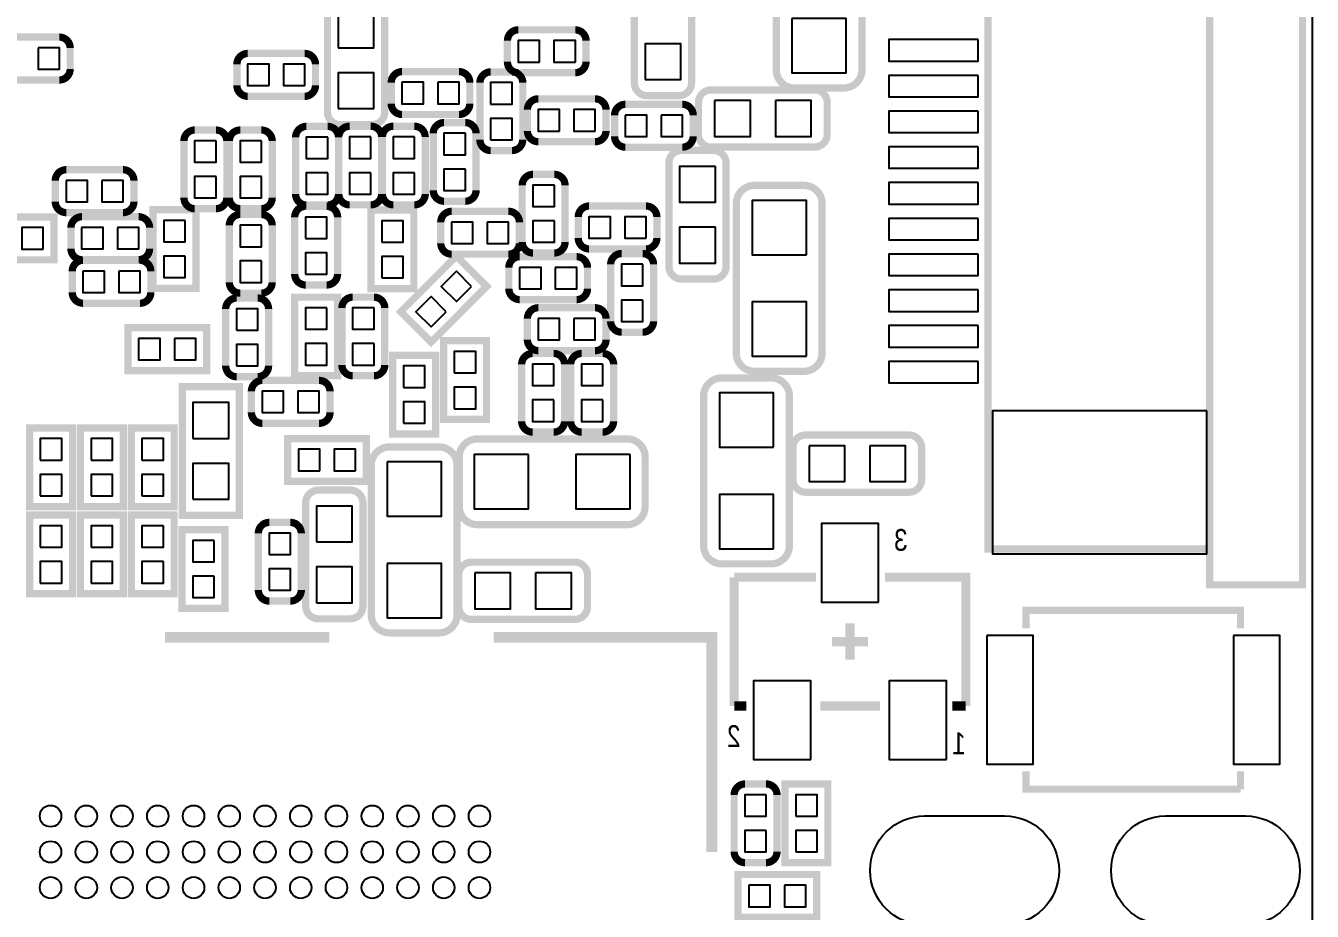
# Model space of a CAD drawing. Extents: x 49.7 to 79.7, y 45.3 to 110.3.
# Drawn here: x 61.72 to 79.72, y 60.24 to 72.62 of the extents above; entities that cross this region are included whole.
import ezdxf
from ezdxf.enums import TextEntityAlignment as Align

# ---------------------------------------------------------------- set-up
doc = ezdxf.new("R2010")
doc.units = 0
for name, color, linetype in [('BG_OUTLINE', 5, 'CONTINUOUS'), ('PG_NEW-SILK-BOTTOM', 4, 'CONTINUOUS'), ('PG_SILKSCREEN_BOTTOM', 122, 'CONTINUOUS'), ('PIN_BOTTOM', 12, 'CONTINUOUS')]:
    doc.layers.add(name, color=color, linetype=linetype)

msp = doc.modelspace()

# ---------------------------------------------------------------- linework, layer by layer
at = {"layer": 'BG_OUTLINE'}
msp.add_lwpolyline([(49.71415, 107.799378, -0.414244), (52.193952, 110.278926), (77.254354, 110.278926, -0.414214), (79.719678, 107.813602), (79.719678, 47.804578, -0.444754), (76.917296, 45.277278), (52.171854, 45.277278, -0.414183), (49.71415, 47.734728)], format="xyb", close=True, dxfattribs=at)
at = {"layer": 'PG_NEW-SILK-BOTTOM'}
for points, const_width in [([(78.28407, 64.803274), (78.28407, 78.249526), (79.584042, 78.249526), (79.584042, 64.803274), (78.28407, 64.803274)], 0.100076), ([(78.28407, 65.3034), (75.184, 65.3034), (75.184, 77.7494), (78.28407, 77.7494)], 0.100076), ([(64.104266, 70.048374), (63.504318, 70.048374), (63.504318, 68.948554), (64.104266, 68.948554), (64.104266, 70.048374)], 0.1016), ([(66.552826, 68.94449), (67.152774, 68.94449), (67.152774, 70.04431), (66.552826, 70.04431), (66.552826, 68.94449)], 0.1016), ([(62.11951, 69.346826), (62.11951, 69.946774), (61.01969, 69.946774), (61.01969, 69.346826), (62.11951, 69.346826)], 0.1016), ([(68.172076, 68.975224), (67.747896, 69.399404), (66.970148, 68.621656), (67.394328, 68.197476), (68.172076, 68.975224)], 0.1016), ([(66.085974, 68.82511), (65.486026, 68.82511), (65.486026, 67.72529), (66.085974, 67.72529), (66.085974, 68.82511)], 0.1016), ([(63.15329, 68.397374), (63.15329, 67.797426), (64.25311, 67.797426), (64.25311, 68.397374), (63.15329, 68.397374)], 0.1016), ([(67.568826, 67.11569), (68.168774, 67.11569), (68.168774, 68.21551), (67.568826, 68.21551), (67.568826, 67.11569)], 0.1016), ([(66.857626, 66.91249), (67.457574, 66.91249), (67.457574, 68.01231), (66.857626, 68.01231), (66.857626, 66.91249)], 0.1016), ([(63.91275, 65.775078), (64.71285, 65.775078), (64.71285, 67.574922), (63.91275, 67.574922), (63.91275, 65.775078)], 0.1016), ([(61.777626, 65.89649), (62.377574, 65.89649), (62.377574, 66.99631), (61.777626, 66.99631), (61.777626, 65.89649)], 0.1016), ([(62.488826, 65.89649), (63.088774, 65.89649), (63.088774, 66.99631), (62.488826, 66.99631), (62.488826, 65.89649)], 0.1016), ([(63.200026, 65.89649), (63.799974, 65.89649), (63.799974, 66.99631), (63.200026, 66.99631), (63.200026, 65.89649)], 0.1016), ([(66.48831, 66.248026), (66.48831, 66.847974), (65.38849, 66.847974), (65.38849, 66.248026), (66.48831, 66.248026)], 0.1016), ([(61.777626, 64.67729), (62.377574, 64.67729), (62.377574, 65.77711), (61.777626, 65.77711), (61.777626, 64.67729)], 0.1016), ([(62.488826, 64.67729), (63.088774, 64.67729), (63.088774, 65.77711), (62.488826, 65.77711), (62.488826, 64.67729)], 0.1016), ([(63.799974, 65.77711), (63.200026, 65.77711), (63.200026, 64.67729), (63.799974, 64.67729), (63.799974, 65.77711)], 0.1016), ([(64.511174, 65.57391), (63.911226, 65.57391), (63.911226, 64.47409), (64.511174, 64.47409), (64.511174, 65.57391)], 0.1016), ([(71.633588, 64.907922), (72.776588, 64.907922)], 0.127), ([(71.633588, 63.108078), (71.633588, 64.907922)], 0.127), ([(73.74255, 64.907922), (74.873612, 64.907922), (74.873612, 63.108078)], 0.127), ([(75.715876, 64.195198), (75.715876, 64.445134), (78.716124, 64.445134), (78.716124, 64.195198)], 0.100076), ([(73.2536, 63.754), (73.2536, 64.262)], 0.127), ([(73.5076, 64.008), (72.9996, 64.008)], 0.127), ([(71.633588, 63.108078), (71.803514, 63.108078)], 0.127), ([(72.836532, 63.108078), (73.673716, 63.108078)], 0.127), ([(74.686668, 63.108078), (74.873612, 63.108078)], 0.127), ([(78.716124, 61.945266), (75.715876, 61.945266), (75.715876, 62.195202)], 0.100076), ([(78.716124, 62.195202), (78.716124, 61.945266)], 0.100076), ([(72.344026, 60.91809), (72.943974, 60.91809), (72.943974, 62.01791), (72.344026, 62.01791), (72.344026, 60.91809)], 0.1016), ([(71.68769, 60.751974), (71.68769, 60.152026), (72.78751, 60.152026), (72.78751, 60.751974), (71.68769, 60.751974)], 0.1016)]:
    msp.add_lwpolyline(points, dxfattribs=dict(at, const_width=const_width))
at = {"layer": 'PG_NEW-SILK-BOTTOM', "const_width": 0.1016}
for points in [[(72.475852, 71.750428), (73.167748, 71.750428, 0.414275), (73.421748, 72.004428), (73.421748, 74.096372, 0.414275), (73.167748, 74.350372), (72.475852, 74.350372, 0.414275), (72.221852, 74.096372), (72.221852, 72.004428, 0.414275), (72.475852, 71.750428)], [(70.41515, 71.642478), (70.85965, 71.642478, 0.414244), (71.03745, 71.820278), (71.03745, 73.264522, 0.414244), (70.85965, 73.442322), (70.41515, 73.442322, 0.414244), (70.23735, 73.264522), (70.23735, 71.820278, 0.414244), (70.41515, 71.642478)], [(66.12255, 71.236078), (66.56705, 71.236078, 0.414244), (66.74485, 71.413878), (66.74485, 72.858122, 0.414244), (66.56705, 73.035922), (66.12255, 73.035922, 0.414244), (65.94475, 72.858122), (65.94475, 71.413878, 0.414244), (66.12255, 71.236078)], [(69.56171, 72.115426), (69.56171, 72.410574, 0.414362), (69.40931, 72.562974), (68.61429, 72.562974, 0.414362), (68.46189, 72.410574), (68.46189, 72.115426, 0.414362), (68.61429, 71.963026), (69.40931, 71.963026, 0.414362), (69.56171, 72.115426)], [(61.24575, 72.308974), (61.24575, 72.013826, 0.414362), (61.39815, 71.861426), (62.19317, 71.861426, 0.414362), (62.34557, 72.013826), (62.34557, 72.308974, 0.414362), (62.19317, 72.461374), (61.39815, 72.461374, 0.414362), (61.24575, 72.308974)], [(65.77711, 71.785226), (65.77711, 72.080374, 0.414362), (65.62471, 72.232774), (64.82969, 72.232774, 0.414362), (64.67729, 72.080374), (64.67729, 71.785226, 0.414362), (64.82969, 71.632826), (65.62471, 71.632826, 0.414362), (65.77711, 71.785226)], [(66.83629, 71.826374), (66.83629, 71.531226, 0.414362), (66.98869, 71.378826), (67.78371, 71.378826, 0.414362), (67.93611, 71.531226), (67.93611, 71.826374, 0.414362), (67.78371, 71.978774), (66.98869, 71.978774, 0.414362), (66.83629, 71.826374)], [(68.229226, 70.87489), (68.524374, 70.87489, 0.414362), (68.676774, 71.02729), (68.676774, 71.82231, 0.414362), (68.524374, 71.97471), (68.229226, 71.97471, 0.414362), (68.076826, 71.82231), (68.076826, 71.02729, 0.414362), (68.229226, 70.87489)], [(69.84111, 71.150226), (69.84111, 71.445374, 0.414362), (69.68871, 71.597774), (68.89369, 71.597774, 0.414362), (68.74129, 71.445374), (68.74129, 71.150226, 0.414362), (68.89369, 70.997826), (69.68871, 70.997826, 0.414362), (69.84111, 71.150226)], [(71.134478, 71.54545), (71.134478, 71.10095, 0.414244), (71.312278, 70.92315), (72.756522, 70.92315, 0.414244), (72.934322, 71.10095), (72.934322, 71.54545, 0.414244), (72.756522, 71.72325), (71.312278, 71.72325, 0.414244), (71.134478, 71.54545)], [(69.96049, 71.369174), (69.96049, 71.074026, 0.414362), (70.11289, 70.921626), (70.90791, 70.921626, 0.414362), (71.06031, 71.074026), (71.06031, 71.369174, 0.414362), (70.90791, 71.521574), (70.11289, 71.521574, 0.414362), (69.96049, 71.369174)], [(66.550286, 71.21525), (66.255138, 71.21525, 0.414362), (66.102738, 71.06285), (66.102738, 70.26783, 0.414362), (66.255138, 70.11543), (66.550286, 70.11543, 0.414362), (66.702686, 70.26783), (66.702686, 71.06285, 0.414362), (66.550286, 71.21525)], [(67.159886, 71.21525), (66.864738, 71.21525, 0.414362), (66.712338, 71.06285), (66.712338, 70.26783, 0.414362), (66.864738, 70.11543), (67.159886, 70.11543, 0.414362), (67.312286, 70.26783), (67.312286, 71.06285, 0.414362), (67.159886, 71.21525)], [(67.871086, 71.26605), (67.575938, 71.26605, 0.414362), (67.423538, 71.11365), (67.423538, 70.31863, 0.414362), (67.575938, 70.16623), (67.871086, 70.16623, 0.414362), (68.023486, 70.31863), (68.023486, 71.11365, 0.414362), (67.871086, 71.26605)], [(64.384174, 71.16191), (64.089026, 71.16191, 0.414362), (63.936626, 71.00951), (63.936626, 70.21449, 0.414362), (64.089026, 70.06209), (64.384174, 70.06209, 0.414362), (64.536574, 70.21449), (64.536574, 71.00951, 0.414362), (64.384174, 71.16191)], [(65.019174, 71.16191), (64.724026, 71.16191, 0.414362), (64.571626, 71.00951), (64.571626, 70.21449, 0.414362), (64.724026, 70.06209), (65.019174, 70.06209, 0.414362), (65.171574, 70.21449), (65.171574, 71.00951, 0.414362), (65.019174, 71.16191)], [(65.946274, 71.21271), (65.651126, 71.21271, 0.414362), (65.498726, 71.06031), (65.498726, 70.26529, 0.414362), (65.651126, 70.11289), (65.946274, 70.11289, 0.414362), (66.098674, 70.26529), (66.098674, 71.06031, 0.414362), (65.946274, 71.21271)], [(71.34225, 70.876922), (70.89775, 70.876922, 0.414244), (70.71995, 70.699122), (70.71995, 69.254878, 0.414244), (70.89775, 69.077078), (71.34225, 69.077078, 0.414244), (71.52005, 69.254878), (71.52005, 70.699122, 0.414244), (71.34225, 70.876922)], [(62.13729, 70.454774), (62.13729, 70.159626, 0.414362), (62.28969, 70.007226), (63.08471, 70.007226, 0.414362), (63.23711, 70.159626), (63.23711, 70.454774, 0.414362), (63.08471, 70.607174), (62.28969, 70.607174, 0.414362), (62.13729, 70.454774)], [(69.115686, 70.54215), (68.820538, 70.54215, 0.414362), (68.668138, 70.38975), (68.668138, 69.59473, 0.414362), (68.820538, 69.44233), (69.115686, 69.44233, 0.414362), (69.268086, 69.59473), (69.268086, 70.38975, 0.414362), (69.115686, 70.54215)], [(72.608948, 70.387972), (71.917052, 70.387972, 0.414275), (71.663052, 70.133972), (71.663052, 68.042028, 0.414275), (71.917052, 67.788028), (72.608948, 67.788028, 0.414275), (72.862948, 68.042028), (72.862948, 70.133972, 0.414275), (72.608948, 70.387972)], [(65.019174, 69.98081), (64.724026, 69.98081, 0.414362), (64.571626, 69.82841), (64.571626, 69.03339, 0.414362), (64.724026, 68.88099), (65.019174, 68.88099, 0.414362), (65.171574, 69.03339), (65.171574, 69.82841, 0.414362), (65.019174, 69.98081)], [(65.638426, 68.99529), (65.933574, 68.99529, 0.414362), (66.085974, 69.14769), (66.085974, 69.94271, 0.414362), (65.933574, 70.09511), (65.638426, 70.09511, 0.414362), (65.486026, 69.94271), (65.486026, 69.14769, 0.414362), (65.638426, 68.99529)], [(67.529202, 69.873114), (67.529202, 69.577966, 0.414362), (67.681602, 69.425566), (68.476622, 69.425566, 0.414362), (68.629022, 69.577966), (68.629022, 69.873114, 0.414362), (68.476622, 70.025514), (67.681602, 70.025514, 0.414362), (67.529202, 69.873114)], [(70.55231, 69.651626), (70.55231, 69.946774, 0.414362), (70.39991, 70.099174), (69.60489, 70.099174, 0.414362), (69.45249, 69.946774), (69.45249, 69.651626, 0.414362), (69.60489, 69.499226), (70.39991, 69.499226, 0.414362), (70.55231, 69.651626)], [(62.356238, 69.796914), (62.356238, 69.501766, 0.414362), (62.508638, 69.349366), (63.303658, 69.349366, 0.414362), (63.456058, 69.501766), (63.456058, 69.796914, 0.414362), (63.303658, 69.949314), (62.508638, 69.949314, 0.414362), (62.356238, 69.796914)], [(70.353174, 69.43471), (70.058026, 69.43471, 0.414362), (69.905626, 69.28231), (69.905626, 68.48729, 0.414362), (70.058026, 68.33489), (70.353174, 68.33489, 0.414362), (70.505574, 68.48729), (70.505574, 69.28231, 0.414362), (70.353174, 69.43471)], [(62.374018, 69.187314), (62.374018, 68.892166, 0.414362), (62.526418, 68.739766), (63.321438, 68.739766, 0.414362), (63.473838, 68.892166), (63.473838, 69.187314, 0.414362), (63.321438, 69.339714), (62.526418, 69.339714, 0.414362), (62.374018, 69.187314)], [(68.481702, 69.238114), (68.481702, 68.942966, 0.414362), (68.634102, 68.790566), (69.429122, 68.790566, 0.414362), (69.581522, 68.942966), (69.581522, 69.238114, 0.414362), (69.429122, 69.390514), (68.634102, 69.390514, 0.414362), (68.481702, 69.238114)], [(64.673226, 67.71259), (64.968374, 67.71259, 0.414362), (65.120774, 67.86499), (65.120774, 68.66001, 0.414362), (64.968374, 68.81241), (64.673226, 68.81241, 0.414362), (64.520826, 68.66001), (64.520826, 67.86499, 0.414362), (64.673226, 67.71259)], [(66.593974, 68.82511), (66.298826, 68.82511, 0.414362), (66.146426, 68.67271), (66.146426, 67.87769, 0.414362), (66.298826, 67.72529), (66.593974, 67.72529, 0.414362), (66.746374, 67.87769), (66.746374, 68.67271, 0.414362), (66.593974, 68.82511)], [(68.74129, 68.524374), (68.74129, 68.229226, 0.414362), (68.89369, 68.076826), (69.68871, 68.076826, 0.414362), (69.84111, 68.229226), (69.84111, 68.524374, 0.414362), (69.68871, 68.676774), (68.89369, 68.676774, 0.414362), (68.74129, 68.524374)], [(69.108574, 68.03771), (68.813426, 68.03771, 0.414362), (68.661026, 67.88531), (68.661026, 67.09029, 0.414362), (68.813426, 66.93789), (69.108574, 66.93789, 0.414362), (69.260974, 67.09029), (69.260974, 67.88531, 0.414362), (69.108574, 68.03771)], [(69.794374, 68.03771), (69.499226, 68.03771, 0.414362), (69.346826, 67.88531), (69.346826, 67.09029, 0.414362), (69.499226, 66.93789), (69.794374, 66.93789, 0.414362), (69.946774, 67.09029), (69.946774, 67.88531, 0.414362), (69.794374, 68.03771)], [(65.98031, 67.213226), (65.98031, 67.508374, 0.414362), (65.82791, 67.660774), (65.03289, 67.660774, 0.414362), (64.88049, 67.508374), (64.88049, 67.213226, 0.414362), (65.03289, 67.060826), (65.82791, 67.060826, 0.414362), (65.98031, 67.213226)], [(72.151748, 67.695572), (71.459852, 67.695572, 0.414275), (71.205852, 67.441572), (71.205852, 65.349628, 0.414275), (71.459852, 65.095628), (72.151748, 65.095628, 0.414275), (72.405748, 65.349628), (72.405748, 67.441572, 0.414275), (72.151748, 67.695572)], [(72.455278, 66.71945), (72.455278, 66.27495, 0.414244), (72.633078, 66.09715), (74.077322, 66.09715, 0.414244), (74.255122, 66.27495), (74.255122, 66.71945, 0.414244), (74.077322, 66.89725), (72.633078, 66.89725, 0.414244), (72.455278, 66.71945)], [(66.811652, 64.130428), (67.503548, 64.130428, 0.414275), (67.757548, 64.384428), (67.757548, 66.476372, 0.414275), (67.503548, 66.730372), (66.811652, 66.730372, 0.414275), (66.557652, 66.476372), (66.557652, 64.384428, 0.414275), (66.811652, 64.130428)], [(67.788028, 66.589148), (67.788028, 65.897252, 0.414275), (68.042028, 65.643252), (70.133972, 65.643252, 0.414275), (70.387972, 65.897252), (70.387972, 66.589148, 0.414275), (70.133972, 66.843148), (68.042028, 66.843148, 0.414275), (67.788028, 66.589148)], [(65.81775, 64.327278), (66.26225, 64.327278, 0.414244), (66.44005, 64.505078), (66.44005, 65.949322, 0.414244), (66.26225, 66.127122), (65.81775, 66.127122, 0.414244), (65.63995, 65.949322), (65.63995, 64.505078, 0.414244), (65.81775, 64.327278)], [(65.130426, 64.57569), (65.425574, 64.57569, 0.414362), (65.577974, 64.72809), (65.577974, 65.52311, 0.414362), (65.425574, 65.67551), (65.130426, 65.67551, 0.414362), (64.978026, 65.52311), (64.978026, 64.72809, 0.414362), (65.130426, 64.57569)], [(67.781678, 64.94145), (67.781678, 64.49695, 0.414244), (67.959478, 64.31915), (69.403722, 64.31915, 0.414244), (69.581522, 64.49695), (69.581522, 64.94145, 0.414244), (69.403722, 65.11925), (67.959478, 65.11925, 0.414244), (67.781678, 64.94145)], [(72.080374, 62.01791), (71.785226, 62.01791, 0.414362), (71.632826, 61.86551), (71.632826, 61.07049, 0.414362), (71.785226, 60.91809), (72.080374, 60.91809, 0.414362), (72.232774, 61.07049), (72.232774, 61.86551, 0.414362), (72.080374, 62.01791)]]:
    msp.add_lwpolyline(points, format="xyb", dxfattribs=at)
at = {"layer": 'PG_SILKSCREEN_BOTTOM', "const_width": 0.151892}
for points in [[(65.970912, 64.068452), (63.670688, 64.068452)], [(70.570852, 64.068452), (68.270882, 64.068452)], [(70.570852, 64.068452), (71.320914, 64.068452), (71.320914, 61.068458)]]:
    msp.add_lwpolyline(points, dxfattribs=at)
at = {"layer": 'PIN_BOTTOM'}
for points in [[(66.094737, 72.310879), (66.594863, 72.310879), (66.594863, 72.811005), (66.094737, 72.811005)], [(72.441816, 72.720454), (72.441816, 71.960486), (73.201784, 71.960486), (73.201784, 72.720454)], [(68.911978, 72.112886), (68.911978, 72.41286), (68.612004, 72.41286), (68.612004, 72.112886)], [(69.41185, 72.112886), (69.41185, 72.41286), (69.111876, 72.41286), (69.111876, 72.112886)], [(70.387337, 71.867395), (70.887463, 71.867395), (70.887463, 72.367521), (70.387337, 72.367521)], [(75.046967, 72.426449), (73.797033, 72.426449), (73.797033, 72.126475), (75.046967, 72.126475)], [(61.895609, 72.311387), (61.895609, 72.011413), (62.195583, 72.011413), (62.195583, 72.311387)], [(65.127378, 71.782686), (65.127378, 72.08266), (64.827404, 72.08266), (64.827404, 71.782686)], [(65.62725, 71.782686), (65.62725, 72.08266), (65.327276, 72.08266), (65.327276, 71.782686)], [(66.094737, 71.460995), (66.594863, 71.460995), (66.594863, 71.961121), (66.094737, 71.961121)], [(66.986277, 71.828787), (66.986277, 71.528813), (67.286251, 71.528813), (67.286251, 71.828787)], [(67.486149, 71.828787), (67.486149, 71.528813), (67.786123, 71.528813), (67.786123, 71.828787)], [(68.226813, 71.524749), (68.526787, 71.524749), (68.526787, 71.824723), (68.226813, 71.824723)], [(75.046967, 71.926323), (73.797033, 71.926323), (73.797033, 71.626349), (75.046967, 71.626349)], [(69.191378, 71.147686), (69.191378, 71.44766), (68.891404, 71.44766), (68.891404, 71.147686)], [(69.69125, 71.147686), (69.69125, 71.44766), (69.391276, 71.44766), (69.391276, 71.147686)], [(71.359395, 71.573263), (71.359395, 71.073137), (71.859521, 71.073137), (71.859521, 71.573263)], [(72.209279, 71.573263), (72.209279, 71.073137), (72.709405, 71.073137), (72.709405, 71.573263)], [(68.226813, 71.024877), (68.526787, 71.024877), (68.526787, 71.324851), (68.226813, 71.324851)], [(70.110477, 71.371587), (70.110477, 71.071613), (70.410451, 71.071613), (70.410451, 71.371587)], [(70.610349, 71.371587), (70.610349, 71.071613), (70.910323, 71.071613), (70.910323, 71.371587)], [(75.046967, 71.426451), (73.797033, 71.426451), (73.797033, 71.126477), (75.046967, 71.126477)], [(67.873499, 71.116063), (67.573525, 71.116063), (67.573525, 70.816089), (67.873499, 70.816089)], [(64.386587, 71.011923), (64.086613, 71.011923), (64.086613, 70.711949), (64.386587, 70.711949)], [(65.021587, 71.011923), (64.721613, 71.011923), (64.721613, 70.711949), (65.021587, 70.711949)], [(65.948687, 71.062723), (65.648713, 71.062723), (65.648713, 70.762749), (65.948687, 70.762749)], [(66.552699, 71.065263), (66.252725, 71.065263), (66.252725, 70.765289), (66.552699, 70.765289)], [(67.162299, 71.065263), (66.862325, 71.065263), (66.862325, 70.765289), (67.162299, 70.765289)], [(75.046967, 70.926325), (73.797033, 70.926325), (73.797033, 70.626351), (75.046967, 70.626351)], [(65.948687, 70.562851), (65.648713, 70.562851), (65.648713, 70.262877), (65.948687, 70.262877)], [(66.552699, 70.565391), (66.252725, 70.565391), (66.252725, 70.265417), (66.552699, 70.265417)], [(67.162299, 70.565391), (66.862325, 70.565391), (66.862325, 70.265417), (67.162299, 70.265417)], [(67.873499, 70.616191), (67.573525, 70.616191), (67.573525, 70.316217), (67.873499, 70.316217)], [(71.370063, 70.652005), (70.869937, 70.652005), (70.869937, 70.151879), (71.370063, 70.151879)], [(62.287277, 70.457187), (62.287277, 70.157213), (62.587251, 70.157213), (62.587251, 70.457187)], [(62.787149, 70.457187), (62.787149, 70.157213), (63.087123, 70.157213), (63.087123, 70.457187)], [(64.386587, 70.512051), (64.086613, 70.512051), (64.086613, 70.212077), (64.386587, 70.212077)], [(65.021587, 70.512051), (64.721613, 70.512051), (64.721613, 70.212077), (65.021587, 70.212077)], [(69.118099, 70.392163), (68.818125, 70.392163), (68.818125, 70.092189), (69.118099, 70.092189)], [(75.046967, 70.426453), (73.797033, 70.426453), (73.797033, 70.126479), (75.046967, 70.126479)], [(72.642984, 69.417946), (72.642984, 70.177914), (71.883016, 70.177914), (71.883016, 69.417946)], [(63.954279, 69.898387), (63.654305, 69.898387), (63.654305, 69.598413), (63.954279, 69.598413)], [(65.021587, 69.830823), (64.721613, 69.830823), (64.721613, 69.530849), (65.021587, 69.530849)], [(65.636013, 69.645149), (65.935987, 69.645149), (65.935987, 69.945123), (65.636013, 69.945123)], [(66.702813, 69.594349), (67.002787, 69.594349), (67.002787, 69.894323), (66.702813, 69.894323)], [(67.679189, 69.875527), (67.679189, 69.575553), (67.979163, 69.575553), (67.979163, 69.875527)], [(68.179061, 69.875527), (68.179061, 69.575553), (68.479035, 69.575553), (68.479035, 69.875527)], [(69.118099, 69.892291), (68.818125, 69.892291), (68.818125, 69.592317), (69.118099, 69.592317)], [(69.902578, 69.649086), (69.902578, 69.94906), (69.602604, 69.94906), (69.602604, 69.649086)], [(70.40245, 69.649086), (70.40245, 69.94906), (70.102476, 69.94906), (70.102476, 69.649086)], [(75.046967, 69.926327), (73.797033, 69.926327), (73.797033, 69.626353), (75.046967, 69.626353)], [(61.96965, 69.496686), (61.96965, 69.79666), (61.669676, 69.79666), (61.669676, 69.496686)], [(62.506225, 69.799327), (62.506225, 69.499353), (62.806199, 69.499353), (62.806199, 69.799327)], [(63.006097, 69.799327), (63.006097, 69.499353), (63.306071, 69.499353), (63.306071, 69.799327)], [(71.370063, 69.802121), (70.869937, 69.802121), (70.869937, 69.301995), (71.370063, 69.301995)], [(63.954279, 69.398515), (63.654305, 69.398515), (63.654305, 69.098541), (63.954279, 69.098541)], [(65.021587, 69.330951), (64.721613, 69.330951), (64.721613, 69.030977), (65.021587, 69.030977)], [(65.636013, 69.145277), (65.935987, 69.145277), (65.935987, 69.445251), (65.636013, 69.445251)], [(66.702813, 69.094477), (67.002787, 69.094477), (67.002787, 69.394451), (66.702813, 69.394451)], [(70.355587, 69.284723), (70.055613, 69.284723), (70.055613, 68.984749), (70.355587, 68.984749)], [(75.046967, 69.426455), (73.797033, 69.426455), (73.797033, 69.126481), (75.046967, 69.126481)], [(62.524005, 69.189727), (62.524005, 68.889753), (62.823979, 68.889753), (62.823979, 69.189727)], [(63.023877, 69.189727), (63.023877, 68.889753), (63.323851, 68.889753), (63.323851, 69.189727)], [(67.96001, 68.975224), (67.747896, 69.187338), (67.535782, 68.975224), (67.747896, 68.76311)], [(68.631689, 69.240527), (68.631689, 68.940553), (68.931663, 68.940553), (68.931663, 69.240527)], [(69.131561, 69.240527), (69.131561, 68.940553), (69.431535, 68.940553), (69.431535, 69.240527)], [(75.046967, 68.926329), (73.797033, 68.926329), (73.797033, 68.626355), (75.046967, 68.626355)], [(67.606442, 68.621656), (67.394328, 68.83377), (67.182214, 68.621656), (67.394328, 68.409542)], [(70.355587, 68.784851), (70.055613, 68.784851), (70.055613, 68.484877), (70.355587, 68.484877)], [(72.642984, 67.998086), (72.642984, 68.758054), (71.883016, 68.758054), (71.883016, 67.998086)], [(64.670813, 68.362449), (64.970787, 68.362449), (64.970787, 68.662423), (64.670813, 68.662423)], [(65.935987, 68.675123), (65.636013, 68.675123), (65.636013, 68.375149), (65.935987, 68.375149)], [(66.596387, 68.675123), (66.296413, 68.675123), (66.296413, 68.375149), (66.596387, 68.375149)], [(68.891277, 68.526787), (68.891277, 68.226813), (69.191251, 68.226813), (69.191251, 68.526787)], [(69.391149, 68.526787), (69.391149, 68.226813), (69.691123, 68.226813), (69.691123, 68.526787)], [(75.046967, 68.426457), (73.797033, 68.426457), (73.797033, 68.126483), (75.046967, 68.126483)], [(63.303277, 68.247387), (63.303277, 67.947413), (63.603251, 67.947413), (63.603251, 68.247387)], [(63.803149, 68.247387), (63.803149, 67.947413), (64.103123, 67.947413), (64.103123, 68.247387)], [(64.670813, 67.862577), (64.970787, 67.862577), (64.970787, 68.162551), (64.670813, 68.162551)], [(65.935987, 68.175251), (65.636013, 68.175251), (65.636013, 67.875277), (65.935987, 67.875277)], [(66.596387, 68.175251), (66.296413, 68.175251), (66.296413, 67.875277), (66.596387, 67.875277)], [(67.718813, 67.765549), (68.018787, 67.765549), (68.018787, 68.065523), (67.718813, 68.065523)], [(67.007613, 67.562349), (67.307587, 67.562349), (67.307587, 67.862323), (67.007613, 67.862323)], [(69.110987, 67.887723), (68.811013, 67.887723), (68.811013, 67.587749), (69.110987, 67.587749)], [(69.796787, 67.887723), (69.496813, 67.887723), (69.496813, 67.587749), (69.796787, 67.587749)], [(75.046967, 67.926331), (73.797033, 67.926331), (73.797033, 67.626357), (75.046967, 67.626357)], [(65.330578, 67.210686), (65.330578, 67.51066), (65.030604, 67.51066), (65.030604, 67.210686)], [(65.83045, 67.210686), (65.83045, 67.51066), (65.530476, 67.51066), (65.530476, 67.210686)], [(67.718813, 67.265677), (68.018787, 67.265677), (68.018787, 67.565651), (67.718813, 67.565651)], [(72.185784, 66.725546), (72.185784, 67.485514), (71.425816, 67.485514), (71.425816, 66.725546)], [(64.062737, 66.849879), (64.562863, 66.849879), (64.562863, 67.350005), (64.062737, 67.350005)], [(67.007613, 67.062477), (67.307587, 67.062477), (67.307587, 67.362451), (67.007613, 67.362451)], [(69.110987, 67.387851), (68.811013, 67.387851), (68.811013, 67.087877), (69.110987, 67.087877)], [(69.796787, 67.387851), (69.496813, 67.387851), (69.496813, 67.087877), (69.796787, 67.087877)], [(78.247113, 67.23634), (75.247119, 67.23634), (75.247119, 65.236344), (78.247113, 65.236344)], [(61.927613, 66.546349), (62.227587, 66.546349), (62.227587, 66.846323), (61.927613, 66.846323)], [(62.638813, 66.546349), (62.938787, 66.546349), (62.938787, 66.846323), (62.638813, 66.846323)], [(63.350013, 66.546349), (63.649987, 66.546349), (63.649987, 66.846323), (63.350013, 66.846323)], [(65.838578, 66.397886), (65.838578, 66.69786), (65.538604, 66.69786), (65.538604, 66.397886)], [(66.33845, 66.397886), (66.33845, 66.69786), (66.038476, 66.69786), (66.038476, 66.397886)], [(68.758054, 66.623184), (67.998086, 66.623184), (67.998086, 65.863216), (68.758054, 65.863216)], [(70.177914, 66.623184), (69.417946, 66.623184), (69.417946, 65.863216), (70.177914, 65.863216)], [(72.680195, 66.747263), (72.680195, 66.247137), (73.180321, 66.247137), (73.180321, 66.747263)], [(73.530079, 66.747263), (73.530079, 66.247137), (74.030205, 66.247137), (74.030205, 66.747263)], [(64.062737, 65.999995), (64.562863, 65.999995), (64.562863, 66.500121), (64.062737, 66.500121)], [(66.777616, 66.520314), (66.777616, 65.760346), (67.537584, 65.760346), (67.537584, 66.520314)], [(61.927613, 66.046477), (62.227587, 66.046477), (62.227587, 66.346451), (61.927613, 66.346451)], [(62.638813, 66.046477), (62.938787, 66.046477), (62.938787, 66.346451), (62.638813, 66.346451)], [(63.350013, 66.046477), (63.649987, 66.046477), (63.649987, 66.346451), (63.350013, 66.346451)], [(72.185784, 65.305686), (72.185784, 66.065654), (71.425816, 66.065654), (71.425816, 65.305686)], [(65.789937, 65.402079), (66.290063, 65.402079), (66.290063, 65.902205), (65.789937, 65.902205)], [(61.927613, 65.327149), (62.227587, 65.327149), (62.227587, 65.627123), (61.927613, 65.627123)], [(62.638813, 65.327149), (62.938787, 65.327149), (62.938787, 65.627123), (62.638813, 65.627123)], [(63.649987, 65.627123), (63.350013, 65.627123), (63.350013, 65.327149), (63.649987, 65.327149)], [(65.128013, 65.225549), (65.427987, 65.225549), (65.427987, 65.525523), (65.128013, 65.525523)], [(73.65365, 64.55791), (73.65365, 65.657984), (72.85355, 65.657984), (72.85355, 64.55791)], [(64.361187, 65.423923), (64.061213, 65.423923), (64.061213, 65.123949), (64.361187, 65.123949)], [(61.927613, 64.827277), (62.227587, 64.827277), (62.227587, 65.127251), (61.927613, 65.127251)], [(62.638813, 64.827277), (62.938787, 64.827277), (62.938787, 65.127251), (62.638813, 65.127251)], [(63.649987, 65.127251), (63.350013, 65.127251), (63.350013, 64.827277), (63.649987, 64.827277)], [(65.128013, 64.725677), (65.427987, 64.725677), (65.427987, 65.025651), (65.128013, 65.025651)], [(65.789937, 64.552195), (66.290063, 64.552195), (66.290063, 65.052321), (65.789937, 65.052321)], [(66.777616, 65.100454), (66.777616, 64.340486), (67.537584, 64.340486), (67.537584, 65.100454)], [(68.006595, 64.969263), (68.006595, 64.469137), (68.506721, 64.469137), (68.506721, 64.969263)], [(68.856479, 64.969263), (68.856479, 64.469137), (69.356605, 64.469137), (69.356605, 64.969263)], [(64.361187, 64.924051), (64.061213, 64.924051), (64.061213, 64.624077), (64.361187, 64.624077)], [(75.166093, 64.095249), (75.166093, 62.295151), (75.816079, 62.295151), (75.816079, 64.095249)], [(78.615921, 64.095249), (78.615921, 62.295151), (79.265907, 62.295151), (79.265907, 64.095249)], [(72.70369, 62.357762), (72.70369, 63.457836), (71.90359, 63.457836), (71.90359, 62.357762)], [(74.60361, 62.357762), (74.60361, 63.457836), (73.80351, 63.457836), (73.80351, 62.357762)], [(72.082787, 61.867923), (71.782813, 61.867923), (71.782813, 61.567949), (72.082787, 61.567949)], [(72.494013, 61.567949), (72.793987, 61.567949), (72.793987, 61.867923), (72.494013, 61.867923)], [(72.082787, 61.368051), (71.782813, 61.368051), (71.782813, 61.068077), (72.082787, 61.068077)], [(72.494013, 61.068077), (72.793987, 61.068077), (72.793987, 61.368051), (72.494013, 61.368051)], [(71.837677, 60.601987), (71.837677, 60.302013), (72.137651, 60.302013), (72.137651, 60.601987)], [(72.337549, 60.601987), (72.337549, 60.302013), (72.637523, 60.302013), (72.637523, 60.601987)]]:
    msp.add_lwpolyline(points, close=True, dxfattribs=at)
for points in [[(74.297794, 61.57087), (75.415394, 61.57087, -1), (75.415394, 60.04687), (74.297794, 60.04687, -1)], [(77.667612, 61.57087), (78.785212, 61.57087, -1), (78.785212, 60.04687), (77.667612, 60.04687, -1)]]:
    msp.add_lwpolyline(points, format="xyb", close=True, dxfattribs=at)
for centre in [(62.070742, 61.56833), (62.570868, 61.56833), (63.07074, 61.56833), (63.570866, 61.56833), (64.070738, 61.56833), (64.570864, 61.56833), (65.070736, 61.56833), (65.570862, 61.56833), (66.070734, 61.56833), (66.57086, 61.56833), (67.070732, 61.56833), (67.570858, 61.56833), (68.07073, 61.56833), (62.070742, 61.068458), (62.570868, 61.068458), (63.07074, 61.068458), (63.570866, 61.068458), (64.070738, 61.068458), (64.570864, 61.068458), (65.070736, 61.068458), (65.570862, 61.068458), (66.070734, 61.068458), (66.57086, 61.068458), (67.070732, 61.068458), (67.570858, 61.068458), (68.07073, 61.068458), (62.070742, 60.568332), (62.570868, 60.568332), (63.07074, 60.568332), (63.570866, 60.568332), (64.070738, 60.568332), (64.570864, 60.568332), (65.070736, 60.568332), (65.570862, 60.568332), (66.070734, 60.568332), (66.57086, 60.568332), (67.070732, 60.568332), (67.570858, 60.568332), (68.07073, 60.568332)]:
    msp.add_circle(centre, 0.149987, dxfattribs=at)

# ---------------------------------------------------------------- texts
at = {"layer": 'PG_NEW-SILK-BOTTOM', "text_generation_flag": 2, "width": 0.833333}
for s, p in [('3', (73.9648, 65.278)), ('2', (71.628, 62.5348)), ('1', (74.7776, 62.4332))]:
    msp.add_text(s, height=0.3048, dxfattribs=at).set_placement(p, align=Align.CENTER)

doc.saveas('drawing.dxf')
